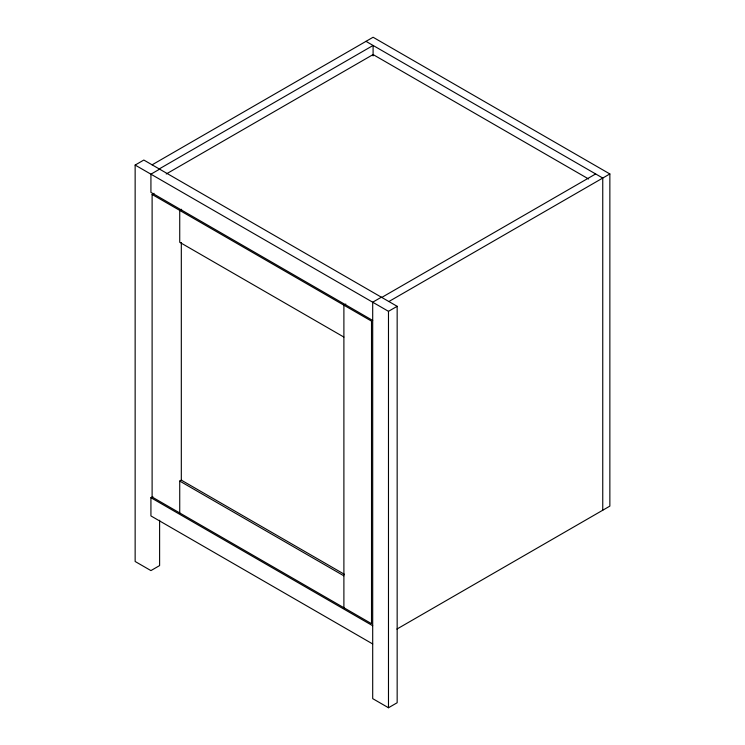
<?xml version="1.0" encoding="UTF-8"?>
<svg xmlns="http://www.w3.org/2000/svg" width="745" height="745" viewBox="0 0 745 745"><rect width="100%" height="100%" fill="white"/><g stroke="black" fill="none" stroke-linecap="round" stroke-linejoin="round"><path stroke-width="1.12" d="M159.607 520.243L159.607 565.585L150.928 570.596L135.143 561.488L135.143 165.064L143.822 160.045L397.16 306.316L397.16 702.74L388.48 707.75L372.696 698.633L372.696 302.209L381.375 297.199M152.11 164.831L373.096 37.25L609.857 173.948L609.857 506.125L396.908 629.069M159.216 168.938L373.096 45.454L373.096 55.903M159.607 169.162L150.928 174.172L150.928 192.396L372.696 320.443M166.237 173.985L373.096 54.562L588.606 178.986M152.11 194.454L371.513 321.123L371.513 623.677L152.11 497.008L152.11 194.454L154.038 193.337M181.659 209.289L179.731 210.397L179.731 242.293L343.892 337.075M345.82 304.062L343.892 305.171L343.892 607.734M381.775 297.432L595.655 173.948M388.881 301.529L609.857 173.948M135.143 165.064L388.48 311.326L397.16 306.316M372.696 643.959L150.928 515.922L150.928 497.697L152.855 496.58M179.731 512.96L179.731 481.065L181.659 479.948M365.991 41.347L602.752 178.046L602.752 510.223M344.46 574.348L181.314 480.153L181.314 242.544M179.731 481.065L343.892 575.838M150.928 497.697L372.696 625.735M388.48 311.326L388.48 707.75"/></g></svg>
